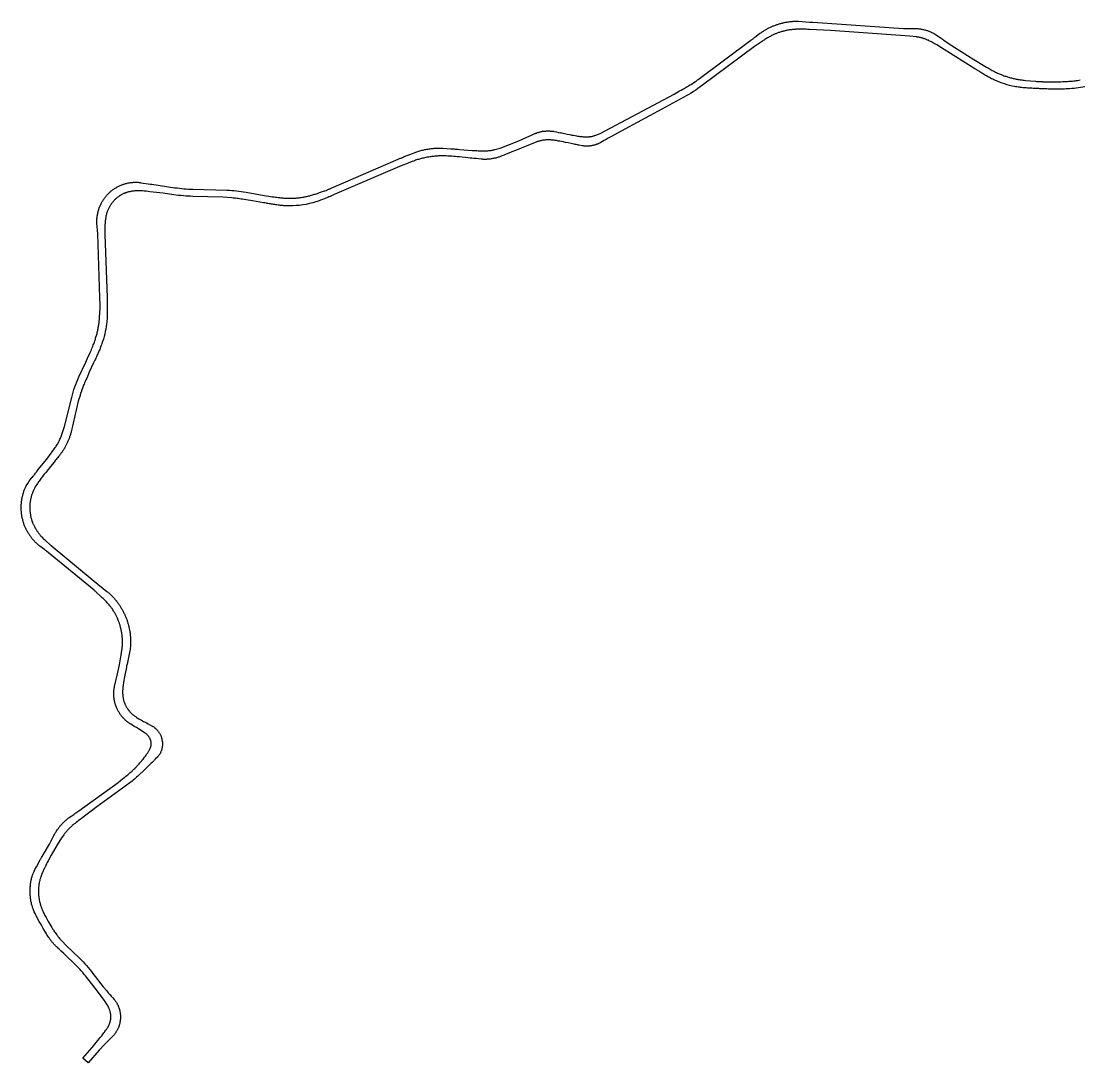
# Model space of a CAD drawing. Header units: metres. Extents: x 4690832 to 4692903, y 2173906 to 2175590.
# Drawn here: x 4690832 to 4691867, y 2173906 to 2174924 of the extents above; entities that cross this region are included whole.
import ezdxf

# ---------------------------------------------------------------- set-up
doc = ezdxf.new("R2010")
doc.units = ezdxf.units.M

msp = doc.modelspace()

# ---------------------------------------------------------------- linework, layer by layer
at = {"flags": 128}
msp.add_lwpolyline([(4691872.2, 2174859.8, -0.030858), (4691855.1, 2174857.8, -0.004907), (4691852.3, 2174857.6, -0.004556), (4691849.2, 2174857.5, -0.003855), (4691846.5, 2174857.5, -0.003505), (4691843.4, 2174857.5, -0.002804), (4691840.7, 2174857.5, -0.002453), (4691837.6, 2174857.6, -0.001752), (4691835, 2174857.7, -0.001402), (4691831.9, 2174857.8, -0.000701), (4691829.9, 2174857.9, -0.00035), (4691826.1, 2174858.1), (4691825.9, 2174858.1, -0.000458), (4691823, 2174858.2, -0.000917), (4691821.5, 2174858.3, -0.001833), (4691819, 2174858.4, -0.002292), (4691817, 2174858.5, -0.003208), (4691814.7, 2174858.7, -0.003667), (4691812.6, 2174858.9, -0.004583), (4691810.2, 2174859.1, -0.005042), (4691808.1, 2174859.4, -0.005958), (4691805.7, 2174859.8, -0.006417), (4691803.5, 2174860.1, -0.061531), (4691784, 2174866.3, -0.006417), (4691782, 2174867.2, -0.005958), (4691779.9, 2174868.3, -0.005042), (4691778, 2174869.3, -0.004583), (4691775.9, 2174870.5, -0.003667), (4691774.1, 2174871.5, -0.003208), (4691772.1, 2174872.8, -0.002292), (4691770.4, 2174873.8, -0.001833), (4691768.3, 2174875.1, -0.000917), (4691767, 2174875.9, -0.000458), (4691764.5, 2174877.5), (4691745.9, 2174889.3), (4691729.4, 2174899.5), (4691727.9, 2174900.4), (4691726.6, 2174901.1), (4691725.5, 2174901.7), (4691724.2, 2174902.5), (4691723.2, 2174903.1), (4691722.1, 2174903.7), (4691721.2, 2174904.2), (4691720.3, 2174904.6), (4691719.6, 2174904.9), (4691719, 2174905.3), (4691718.3, 2174905.6), (4691717.6, 2174905.9), (4691717.2, 2174906.1), (4691716.3, 2174906.4), (4691715.8, 2174906.6), (4691715.4, 2174906.8), (4691714.9, 2174906.9), (4691714.4, 2174907.1), (4691713.7, 2174907.3), (4691713, 2174907.5), (4691712.3, 2174907.7), (4691711.9, 2174907.8), (4691710.9, 2174908), (4691710.2, 2174908.2), (4691709.7, 2174908.3), (4691709, 2174908.4), (4691708.2, 2174908.5), (4691707.8, 2174908.6), (4691707, 2174908.7), (4691700.9, 2174909.4), (4691623.3, 2174914.8), (4691602.9, 2174915.9), (4691601, 2174916), (4691599.5, 2174916.1), (4691598, 2174916.1), (4691596.8, 2174916.2), (4691595.5, 2174916.2), (4691594.3, 2174916.2), (4691593.3, 2174916.2), (4691592.4, 2174916.2), (4691591.4, 2174916.2), (4691590.4, 2174916.1), (4691589.4, 2174916.1), (4691588.7, 2174916), (4691587.7, 2174916), (4691586.7, 2174915.9), (4691586, 2174915.8), (4691585.2, 2174915.7), (4691584.2, 2174915.6), (4691583.5, 2174915.5), (4691582.8, 2174915.4), (4691581.8, 2174915.2), (4691581.1, 2174915.1), (4691580.4, 2174915), (4691579.6, 2174914.8), (4691578.9, 2174914.7), (4691578, 2174914.4), (4691577.2, 2174914.2), (4691576.5, 2174914), (4691575.8, 2174913.8), (4691574.9, 2174913.6), (4691574.2, 2174913.3), (4691573.5, 2174913.1), (4691572.5, 2174912.8), (4691571.8, 2174912.5), (4691571.2, 2174912.3), (4691570.5, 2174912), (4691569.8, 2174911.7), (4691569.1, 2174911.5), (4691568.4, 2174911.2), (4691567.8, 2174910.9), (4691567.1, 2174910.6), (4691566.4, 2174910.2), (4691565.7, 2174909.9), (4691564.9, 2174909.5), (4691564.2, 2174909.1), (4691563.3, 2174908.6), (4691562.5, 2174908.2), (4691561.6, 2174907.7), (4691560.8, 2174907.2), (4691560, 2174906.7), (4691559.1, 2174906.1), (4691558.3, 2174905.6), (4691557.5, 2174905.1), (4691556.6, 2174904.5), (4691549, 2174899.3), (4691498, 2174861.3, -0.035107), (4691479.9, 2174849.7), (4691458.3, 2174838), (4691422.2, 2174818.4), (4691415.6, 2174814.8), (4691411.4, 2174812.6), (4691408.3, 2174810.9), (4691405.9, 2174809.5), (4691403.9, 2174808.4), (4691401.9, 2174807.3), (4691400.1, 2174806.2), (4691398.7, 2174805.4), (4691398.3, 2174805.2), (4691397.8, 2174804.9), (4691397.3, 2174804.7), (4691396.8, 2174804.5), (4691396.3, 2174804.2), (4691395.8, 2174804), (4691395.3, 2174803.8), (4691394.8, 2174803.6), (4691394.3, 2174803.4), (4691393.8, 2174803.3), (4691393.3, 2174803.1), (4691392.8, 2174802.9), (4691392.3, 2174802.8), (4691391.7, 2174802.7), (4691391.2, 2174802.5), (4691390.7, 2174802.4), (4691390.2, 2174802.3), (4691389.6, 2174802.2), (4691389.1, 2174802.1), (4691388.6, 2174802.1), (4691388, 2174802), (4691387.5, 2174801.9), (4691387, 2174801.9), (4691386.5, 2174801.8), (4691385.9, 2174801.8), (4691385.4, 2174801.8), (4691384.9, 2174801.8), (4691384.3, 2174801.8), (4691383.8, 2174801.8), (4691383.3, 2174801.8), (4691382.8, 2174801.9), (4691382.2, 2174801.9), (4691381.7, 2174802), (4691381.2, 2174802), (4691380.7, 2174802.1), (4691380.2, 2174802.2), (4691377.3, 2174802.8), (4691376.9, 2174802.9), (4691376.1, 2174803), (4691375.3, 2174803.2), (4691374.6, 2174803.3), (4691373.6, 2174803.5), (4691372.6, 2174803.7), (4691370.8, 2174804.1), (4691369.5, 2174804.4), (4691366.6, 2174805.1), (4691364.2, 2174805.5), (4691362.2, 2174805.9), (4691360.2, 2174806.3), (4691358.5, 2174806.6), (4691357.3, 2174806.8), (4691356.1, 2174807), (4691355.1, 2174807.2), (4691353.9, 2174807.4), (4691352.9, 2174807.5), (4691351.9, 2174807.6), (4691351.2, 2174807.7), (4691350.5, 2174807.8), (4691349.8, 2174807.9), (4691348.8, 2174807.9), (4691348, 2174808), (4691347.3, 2174808), (4691346.6, 2174808), (4691346.1, 2174808), (4691345.6, 2174808), (4691345.1, 2174807.9), (4691344.7, 2174807.9), (4691343.9, 2174807.8), (4691343.2, 2174807.7), (4691342.5, 2174807.6), (4691341.8, 2174807.5), (4691341, 2174807.4), (4691340.6, 2174807.3), (4691339.9, 2174807.1), (4691339.1, 2174806.9), (4691338.7, 2174806.8), (4691338, 2174806.6), (4691337.3, 2174806.4), (4691336.6, 2174806.2), (4691336, 2174806), (4691325.5, 2174801.8), (4691320.8, 2174800), (4691315.2, 2174797.7), (4691311.5, 2174796.2), (4691308.5, 2174794.9), (4691306.1, 2174794), (4691304, 2174793.1), (4691301.9, 2174792.2), (4691301.2, 2174791.9), (4691300.4, 2174791.6), (4691299.7, 2174791.3), (4691298.9, 2174791.1), (4691298.2, 2174790.9), (4691297.4, 2174790.6), (4691296.7, 2174790.4), (4691295.9, 2174790.2), (4691295.1, 2174790.1), (4691294.4, 2174789.9), (4691293.6, 2174789.7), (4691292.8, 2174789.6), (4691292.1, 2174789.5), (4691291.3, 2174789.3), (4691290.5, 2174789.2), (4691289.7, 2174789.1), (4691289, 2174789.1), (4691288.2, 2174789), (4691287.4, 2174789), (4691286.6, 2174788.9), (4691285.8, 2174788.9), (4691285.1, 2174788.9), (4691284.3, 2174788.9), (4691283.5, 2174788.9), (4691282.8, 2174789), (4691282, 2174789), (4691281.5, 2174789.1), (4691278.8, 2174789.4), (4691276.6, 2174789.6), (4691275.5, 2174789.7), (4691274.3, 2174789.8), (4691272.3, 2174790), (4691270.8, 2174790.2), (4691266.3, 2174790.7), (4691262.9, 2174791), (4691260.4, 2174791.3), (4691258.2, 2174791.5), (4691256.4, 2174791.6), (4691254.7, 2174791.8), (4691253, 2174791.9), (4691251.5, 2174792), (4691250, 2174792), (4691248.8, 2174792.1), (4691247.3, 2174792.2), (4691246.1, 2174792.2), (4691245.1, 2174792.2), (4691244.1, 2174792.2), (4691243.1, 2174792.2), (4691241.8, 2174792.2), (4691240.8, 2174792.2), (4691239.8, 2174792.2), (4691238.8, 2174792.1), (4691237.9, 2174792.1), (4691236.9, 2174792), (4691236.1, 2174791.9), (4691235.2, 2174791.8), (4691234.2, 2174791.7), (4691233.2, 2174791.6), (4691232.2, 2174791.5), (4691231.5, 2174791.4), (4691230.5, 2174791.2), (4691229.8, 2174791.1), (4691229.1, 2174791), (4691228.3, 2174790.9), (4691227.4, 2174790.7), (4691226.4, 2174790.5), (4691225.4, 2174790.2), (4691224.7, 2174790.1), (4691224, 2174789.9), (4691223, 2174789.6), (4691222.1, 2174789.4), (4691221.1, 2174789.1), (4691220.2, 2174788.8), (4691219.2, 2174788.6), (4691218.3, 2174788.3), (4691217.4, 2174788), (4691216.4, 2174787.6), (4691215.3, 2174787.2), (4691214.1, 2174786.8), (4691213, 2174786.4), (4691211.8, 2174785.9), (4691201.7, 2174782), (4691137.7, 2174754.4, -0.000458), (4691135, 2174753.2, -0.000917), (4691133.7, 2174752.6, -0.001833), (4691131.4, 2174751.7, -0.002292), (4691129.5, 2174750.9, -0.003208), (4691127.3, 2174750, -0.003667), (4691125.3, 2174749.3, -0.004583), (4691123.1, 2174748.5, -0.005042), (4691121.1, 2174747.8, -0.005958), (4691118.8, 2174747, -0.006417), (4691116.7, 2174746.4, -0.078439), (4691090.8, 2174743.5, -0.006417), (4691088.6, 2174743.6, -0.005958), (4691086.3, 2174743.8, -0.005042), (4691084.1, 2174744, -0.004583), (4691081.8, 2174744.3, -0.003667), (4691079.7, 2174744.6, -0.003208), (4691077.3, 2174745, -0.002292), (4691075.4, 2174745.3, -0.001833), (4691072.9, 2174745.7, -0.000917), (4691071.5, 2174746, -0.000458), (4691068.6, 2174746.5), (4691058, 2174748.4), (4691051.7, 2174749.3), (4691049.8, 2174749.6), (4691048.1, 2174749.9), (4691046.6, 2174750.1), (4691045.1, 2174750.3), (4691043.9, 2174750.5), (4691042.7, 2174750.6), (4691041.2, 2174750.8), (4691040, 2174750.9), (4691038.8, 2174751.1), (4691037.5, 2174751.2), (4691028.8, 2174751.8), (4690999.4, 2174752.7, -0.028181), (4690981, 2174754.3), (4690970.5, 2174755.8), (4690957.4, 2174757.3), (4690955.7, 2174757.5), (4690954.2, 2174757.7), (4690952.9, 2174757.8), (4690951.7, 2174757.9), (4690950.7, 2174758), (4690950, 2174758), (4690949, 2174758.1), (4690948, 2174758.1), (4690947.3, 2174758.1), (4690946.6, 2174758.1), (4690945.8, 2174758.1), (4690945.1, 2174758.1), (4690944.1, 2174758.1), (4690943.4, 2174758.1), (4690942.6, 2174758), (4690941.9, 2174757.9), (4690941.2, 2174757.9), (4690940.5, 2174757.8), (4690939.7, 2174757.7), (4690939.3, 2174757.6), (4690938.5, 2174757.5), (4690937.8, 2174757.3), (4690937.3, 2174757.2), (4690936.6, 2174757), (4690935.9, 2174756.8), (4690935.5, 2174756.7), (4690935, 2174756.6), (4690934.5, 2174756.4), (4690934.1, 2174756.3), (4690933.6, 2174756.1), (4690933.2, 2174755.9), (4690932.7, 2174755.7), (4690932.3, 2174755.5), (4690931.8, 2174755.4), (4690931.4, 2174755.2), (4690930.7, 2174754.8), (4690930.1, 2174754.5), (4690929.4, 2174754.1), (4690929, 2174753.9), (4690928.6, 2174753.7), (4690928.2, 2174753.4), (4690927.8, 2174753.1), (4690927.2, 2174752.7), (4690926.6, 2174752.3), (4690926, 2174751.9), (4690925.6, 2174751.6), (4690925.2, 2174751.3), (4690924.9, 2174751), (4690924.5, 2174750.7), (4690923.9, 2174750.2), (4690923.4, 2174749.7), (4690922.9, 2174749.2), (4690922.5, 2174748.8), (4690922.2, 2174748.5), (4690921.9, 2174748.1), (4690921.6, 2174747.8), (4690921.2, 2174747.4), (4690920.8, 2174746.8), (4690920.5, 2174746.4), (4690920, 2174745.8), (4690919.7, 2174745.5), (4690919.5, 2174745.1), (4690919.1, 2174744.5), (4690918.8, 2174744), (4690918.5, 2174743.6), (4690918.3, 2174743.2), (4690917.9, 2174742.6), (4690917.6, 2174741.9), (4690917.2, 2174741.3), (4690916.9, 2174740.6), (4690916.6, 2174740), (4690916.3, 2174739.3), (4690916.1, 2174738.6), (4690915.8, 2174737.9), (4690915.6, 2174737.5), (4690915.3, 2174736.6), (4690915.1, 2174735.9), (4690915, 2174735.4), (4690914.9, 2174734.9), (4690914.7, 2174734.2), (4690914.5, 2174733.5), (4690914.4, 2174732.8), (4690914.3, 2174732.3), (4690914.2, 2174731.6), (4690914, 2174730.8), (4690913.9, 2174729.9), (4690913.8, 2174729.1), (4690913.8, 2174728.4), (4690913.7, 2174727.7), (4690913.6, 2174726.9), (4690913.6, 2174726.2), (4690913.5, 2174725.2), (4690913.5, 2174724.2), (4690913.5, 2174723.3), (4690913.4, 2174715.3), (4690915.5, 2174653.7, -0.000436), (4690915.6, 2174650.7, -0.000871), (4690915.7, 2174649.1, -0.001742), (4690915.7, 2174646.6, -0.002178), (4690915.8, 2174644.5, -0.003049), (4690915.8, 2174642, -0.003485), (4690915.8, 2174639.8, -0.004356), (4690915.7, 2174637.3, -0.004792), (4690915.6, 2174635.1, -0.005663), (4690915.5, 2174632.6, -0.006099), (4690915.3, 2174630.3, -0.05451), (4690911.2, 2174610.8, -0.006099), (4690910.5, 2174608.7, -0.005663), (4690909.6, 2174606.3, -0.004792), (4690908.8, 2174604.2, -0.004356), (4690907.9, 2174602, -0.003485), (4690907, 2174599.9, -0.003049), (4690906, 2174597.7, -0.002178), (4690905.1, 2174595.8, -0.001742), (4690904.1, 2174593.4, -0.000871), (4690903.4, 2174592, -0.000436), (4690902.1, 2174589.3), (4690898.1, 2174580.9), (4690895.7, 2174575.1), (4690894.9, 2174573.3), (4690894.1, 2174571.7), (4690893.6, 2174570.3), (4690893.1, 2174569.2), (4690892.6, 2174568.1), (4690892.2, 2174567.2), (4690891.8, 2174566), (4690891.4, 2174565.1), (4690891.1, 2174564.2), (4690890.7, 2174563.2), (4690890.4, 2174562.3), (4690890.1, 2174561.4), (4690889.7, 2174560.2), (4690889.4, 2174559), (4690889.1, 2174558.1), (4690887.4, 2174552.5), (4690882.4, 2174530.9), (4690881.7, 2174528), (4690881.1, 2174525.5), (4690880.7, 2174523.5), (4690880.5, 2174522.8), (4690880.3, 2174522), (4690880.1, 2174521.3), (4690879.9, 2174520.5), (4690879.7, 2174519.8), (4690879.4, 2174519), (4690879.2, 2174518.3), (4690878.9, 2174517.6), (4690878.7, 2174516.8), (4690878.4, 2174516.1), (4690878.1, 2174515.4), (4690877.8, 2174514.6), (4690877.6, 2174513.9), (4690877.3, 2174513.2), (4690876.9, 2174512.5), (4690876.6, 2174511.8), (4690876.3, 2174511.1), (4690876, 2174510.4), (4690875.6, 2174509.7), (4690875.3, 2174509), (4690874.9, 2174508.3), (4690874.5, 2174507.7), (4690874.2, 2174507), (4690873.8, 2174506.3), (4690873.4, 2174505.6), (4690873, 2174505), (4690872.6, 2174504.3), (4690872.1, 2174503.7), (4690871.7, 2174503), (4690871.3, 2174502.4), (4690870.8, 2174501.8), (4690870.4, 2174501.2), (4690869.9, 2174500.6), (4690869.5, 2174499.9), (4690869, 2174499.3), (4690868.5, 2174498.8), (4690867.1, 2174497.1), (4690866.5, 2174496.3), (4690865.7, 2174495.3), (4690864.9, 2174494.3), (4690863.8, 2174492.9), (4690860.1, 2174488.6), (4690855.5, 2174482.8), (4690854.1, 2174481.1), (4690853, 2174479.7), (4690852, 2174478.3), (4690851.1, 2174477.1), (4690850.5, 2174476.3), (4690849.8, 2174475.3), (4690849, 2174474.3), (4690848.5, 2174473.5), (4690847.9, 2174472.7), (4690847.4, 2174471.9), (4690846.9, 2174471.1), (4690846.5, 2174470.5), (4690846.1, 2174469.8), (4690845.7, 2174469.2), (4690845.3, 2174468.5), (4690845, 2174467.9), (4690844.5, 2174467), (4690844.2, 2174466.4), (4690843.9, 2174465.7), (4690843.7, 2174465.3), (4690843.4, 2174464.6), (4690843.1, 2174463.9), (4690842.9, 2174463.5), (4690842.5, 2174462.6), (4690842.3, 2174461.9), (4690842, 2174461.2), (4690841.8, 2174460.5), (4690841.6, 2174459.8), (4690841.4, 2174459.1), (4690841.2, 2174458.4), (4690841, 2174457.7), (4690840.9, 2174457.2), (4690840.7, 2174456.5), (4690840.6, 2174455.7), (4690840.5, 2174455.3), (4690840.4, 2174454.8), (4690840.3, 2174454), (4690840.2, 2174453.3), (4690840.1, 2174452.6), (4690840.1, 2174451.9), (4690840, 2174451.1), (4690840, 2174450.4), (4690839.9, 2174449.7), (4690839.9, 2174449.2), (4690839.9, 2174448.7), (4690839.9, 2174448), (4690839.9, 2174447.2), (4690840, 2174446.5), (4690840, 2174445.8), (4690840, 2174445.3), (4690840.1, 2174444.8), (4690840.2, 2174444.1), (4690840.2, 2174443.3), (4690840.3, 2174442.6), (4690840.5, 2174441.9), (4690840.6, 2174441.2), (4690840.7, 2174440.4), (4690840.9, 2174439.7), (4690841.1, 2174438.8), (4690841.3, 2174438.1), (4690841.4, 2174437.6), (4690841.5, 2174437.1), (4690841.8, 2174436.4), (4690842, 2174435.7), (4690842.1, 2174435.2), (4690842.5, 2174434.3), (4690842.7, 2174433.6), (4690843, 2174433), (4690843.3, 2174432.3), (4690843.5, 2174431.8), (4690843.8, 2174431.2), (4690844.1, 2174430.5), (4690844.5, 2174429.8), (4690844.8, 2174429.2), (4690845.3, 2174428.3), (4690845.5, 2174427.9), (4690845.8, 2174427.5), (4690846.2, 2174426.9), (4690846.6, 2174426.2), (4690847, 2174425.6), (4690847.3, 2174425.2), (4690847.7, 2174424.6), (4690848.1, 2174424), (4690848.5, 2174423.5), (4690849, 2174422.9), (4690849.5, 2174422.3), (4690849.9, 2174421.7), (4690850.4, 2174421.2), (4690850.9, 2174420.6), (4690851.6, 2174419.9), (4690852.1, 2174419.4), (4690852.8, 2174418.6), (4690853.5, 2174418), (4690854.2, 2174417.3), (4690854.9, 2174416.6), (4690860.5, 2174411.4, 0.000105), (4690860.8, 2174411.2), (4690903.1, 2174376.4), (4690915.4, 2174366.5), (4690916, 2174366), (4690916.6, 2174365.5), (4690917.2, 2174365), (4690917.8, 2174364.5), (4690918.3, 2174364), (4690918.9, 2174363.4), (4690919.5, 2174362.9), (4690920, 2174362.3), (4690920.6, 2174361.8), (4690921.1, 2174361.2), (4690921.6, 2174360.7), (4690922.2, 2174360.1), (4690922.7, 2174359.5), (4690923.2, 2174358.9), (4690923.7, 2174358.3), (4690924.2, 2174357.7), (4690924.7, 2174357.1), (4690925.1, 2174356.5), (4690925.6, 2174355.9), (4690926.1, 2174355.3), (4690926.5, 2174354.6), (4690927, 2174354), (4690927.4, 2174353.4), (4690927.9, 2174352.7), (4690928.3, 2174352.1), (4690928.7, 2174351.4), (4690929.1, 2174350.8), (4690929.5, 2174350.1), (4690929.9, 2174349.4), (4690930.3, 2174348.8), (4690930.7, 2174348.1), (4690931.1, 2174347.4), (4690931.4, 2174346.7), (4690931.8, 2174346), (4690932.1, 2174345.3), (4690932.5, 2174344.6), (4690932.8, 2174343.9), (4690933.1, 2174343.2), (4690933.4, 2174342.5), (4690933.7, 2174341.8), (4690934, 2174341.1), (4690934.3, 2174340.3), (4690934.6, 2174339.6), (4690934.8, 2174338.9), (4690935.1, 2174338.2), (4690935.3, 2174337.4), (4690935.6, 2174336.7), (4690935.8, 2174335.9), (4690936, 2174335.2), (4690936.2, 2174334.5), (4690936.4, 2174333.7), (4690936.6, 2174333), (4690936.8, 2174332.2), (4690937, 2174331.4), (4690937.2, 2174330.7), (4690937.3, 2174329.9), (4690937.5, 2174329.2), (4690937.6, 2174328.4), (4690937.8, 2174327.6), (4690937.9, 2174326.9), (4690938, 2174326.1), (4690938.1, 2174325.3), (4690938.2, 2174324.6), (4690938.3, 2174323.8), (4690938.3, 2174323), (4690938.4, 2174322.2), (4690938.5, 2174321.5), (4690938.5, 2174320.7), (4690938.5, 2174319.9), (4690938.6, 2174319.1), (4690938.6, 2174318.4), (4690938.6, 2174317.6), (4690938.6, 2174316.8), (4690938.6, 2174316), (4690938.6, 2174315.3), (4690938.4, 2174312.4, -0.035208), (4690937.6, 2174306.8, -0.002787), (4690934.7, 2174293.7), (4690934.5, 2174292.4), (4690932.7, 2174282.9), (4690932.4, 2174281.2), (4690932, 2174279.3), (4690931.8, 2174277.8), (4690931.6, 2174276.6), (4690931.4, 2174275.4), (4690931.2, 2174274.2), (4690931.1, 2174273.2), (4690931, 2174272.4), (4690931, 2174271.7), (4690930.9, 2174271), (4690930.9, 2174270.2), (4690930.8, 2174269.5), (4690930.8, 2174268.8), (4690930.8, 2174268), (4690930.8, 2174267.3), (4690930.8, 2174266.6), (4690930.9, 2174265.8), (4690930.9, 2174265.1), (4690931, 2174264.4), (4690931.1, 2174263.7), (4690931.1, 2174263.2), (4690931.2, 2174262.7), (4690931.3, 2174262.2), (4690931.4, 2174261.5), (4690931.6, 2174260.8), (4690931.7, 2174260.1), (4690931.9, 2174259.6), (4690932, 2174259.1), (4690932.1, 2174258.7), (4690932.3, 2174258.2), (4690932.5, 2174257.8), (4690932.6, 2174257.3), (4690932.8, 2174256.9), (4690933, 2174256.4), (4690933.2, 2174256), (4690933.4, 2174255.5), (4690933.6, 2174255.1), (4690933.8, 2174254.7), (4690934, 2174254.2), (4690934.4, 2174253.6), (4690934.6, 2174253.2), (4690934.9, 2174252.8), (4690935.1, 2174252.3), (4690935.4, 2174251.9), (4690935.7, 2174251.5), (4690936.1, 2174250.9), (4690936.4, 2174250.6), (4690936.7, 2174250.2), (4690937, 2174249.8), (4690937.4, 2174249.2), (4690937.9, 2174248.7), (4690938.4, 2174248.2), (4690938.8, 2174247.8), (4690939.1, 2174247.5), (4690939.6, 2174247), (4690940.2, 2174246.5), (4690940.6, 2174246.2), (4690941.1, 2174245.7), (4690941.5, 2174245.4), (4690942.1, 2174245), (4690942.7, 2174244.6), (4690943.3, 2174244.1), (4690943.9, 2174243.7), (4690944.5, 2174243.3), (4690945.1, 2174242.9), (4690946.5, 2174242), (4690949.2, 2174240.5), (4690951.1, 2174239.4), (4690952.3, 2174238.8), (4690954.1, 2174237.8), (4690955.9, 2174236.9), (4690958.1, 2174235.7), (4690959.3, 2174235.1), (4690959.8, 2174234.8), (4690960.3, 2174234.5), (4690960.7, 2174234.2), (4690961.2, 2174233.9), (4690961.7, 2174233.6), (4690962.1, 2174233.2), (4690962.5, 2174232.9), (4690963, 2174232.5), (4690963.4, 2174232.1), (4690963.8, 2174231.7), (4690964.2, 2174231.3), (4690964.6, 2174230.9), (4690964.9, 2174230.5), (4690965.3, 2174230), (4690965.6, 2174229.6), (4690966, 2174229.1), (4690966.3, 2174228.6), (4690966.6, 2174228.2), (4690966.9, 2174227.7), (4690967.2, 2174227.2), (4690967.5, 2174226.7), (4690967.7, 2174226.2), (4690968, 2174225.7), (4690968.2, 2174225.2), (4690968.4, 2174224.6), (4690968.6, 2174224.1), (4690968.8, 2174223.6), (4690968.9, 2174223), (4690969.1, 2174222.5), (4690969.2, 2174222), (4690969.3, 2174221.4), (4690969.5, 2174220.8), (4690969.5, 2174220.3), (4690969.6, 2174219.7), (4690969.7, 2174219.2), (4690969.7, 2174218.6), (4690969.7, 2174218.1), (4690969.8, 2174217.5), (4690969.8, 2174216.9), (4690969.7, 2174216.4), (4690969.7, 2174215.8), (4690969.7, 2174215.3), (4690969.6, 2174214.7), (4690969.5, 2174214.1), (4690969.4, 2174213.6), (4690969.3, 2174213.1), (4690969.2, 2174212.5), (4690969, 2174212), (4690968.9, 2174211.4), (4690968.7, 2174210.9), (4690968.5, 2174210.4), (4690968.3, 2174209.9), (4690968.1, 2174209.4), (4690967.9, 2174208.9), (4690967.7, 2174208.4), (4690967.4, 2174207.9), (4690967.1, 2174207.4), (4690966.9, 2174207), (4690966.6, 2174206.5), (4690966.3, 2174206.1), (4690965.9, 2174205.6), (4690965.6, 2174205.2), (4690965.3, 2174204.8), (4690965.1, 2174204.6), (4690962.7, 2174202.3), (4690962.2, 2174201.7), (4690961.8, 2174201.3), (4690961.3, 2174200.7), (4690960.7, 2174200.2), (4690960.1, 2174199.6), (4690959.6, 2174199.1), (4690958.8, 2174198.4), (4690957.7, 2174197.4), (4690957.3, 2174197.1), (4690956.8, 2174196.6), (4690951.7, 2174191.7), (4690946.6, 2174186.7, -0.034818), (4690937.7, 2174179.2), (4690905.5, 2174155.8), (4690889.1, 2174143.4), (4690887.7, 2174142.4), (4690886.5, 2174141.5), (4690885.3, 2174140.6), (4690884.2, 2174139.6), (4690883.2, 2174138.9), (4690882.3, 2174138.1), (4690881.5, 2174137.4), (4690881, 2174136.9), (4690880.4, 2174136.4), (4690879.7, 2174135.8), (4690879.1, 2174135.3), (4690878.6, 2174134.7), (4690878.1, 2174134.2), (4690877.6, 2174133.7), (4690877.1, 2174133.2), (4690876.6, 2174132.6), (4690876.1, 2174132.1), (4690875.6, 2174131.5), (4690875.1, 2174130.9), (4690874.7, 2174130.4), (4690874.1, 2174129.6), (4690873.6, 2174129), (4690873.2, 2174128.4), (4690872.6, 2174127.6), (4690872.2, 2174127), (4690871.6, 2174126.2), (4690871.1, 2174125.4), (4690866.9, 2174118.8), (4690861, 2174108.7), (4690858.1, 2174103), (4690857.1, 2174101.3), (4690856.4, 2174100), (4690855.7, 2174098.6), (4690855.2, 2174097.6), (4690854.7, 2174096.7), (4690854.2, 2174095.6), (4690853.7, 2174094.7), (4690853.3, 2174093.8), (4690853, 2174093.1), (4690852.7, 2174092.4), (4690852.3, 2174091.5), (4690851.9, 2174090.6), (4690851.7, 2174089.9), (4690851.4, 2174089.2), (4690851.1, 2174088.5), (4690851, 2174088.1), (4690850.7, 2174087.4), (4690850.5, 2174086.7), (4690850.3, 2174086), (4690850.1, 2174085.3), (4690849.9, 2174084.6), (4690849.7, 2174083.6), (4690849.5, 2174082.9), (4690849.3, 2174082.2), (4690849.2, 2174081.4), (4690849.1, 2174080.7), (4690848.9, 2174080), (4690848.8, 2174079.3), (4690848.7, 2174078.5), (4690848.7, 2174077.8), (4690848.6, 2174077.1), (4690848.5, 2174076.3), (4690848.5, 2174075.6), (4690848.5, 2174074.9), (4690848.4, 2174074.1), (4690848.4, 2174073.4), (4690848.4, 2174072.7), (4690848.5, 2174071.7), (4690848.5, 2174070.7), (4690848.6, 2174069.7), (4690848.6, 2174069), (4690848.7, 2174068.3), (4690848.8, 2174067.5), (4690848.9, 2174066.8), (4690849, 2174066.1), (4690849.1, 2174065.4), (4690849.3, 2174064.6), (4690849.4, 2174063.9), (4690849.6, 2174063), (4690849.8, 2174062.2), (4690850, 2174061.5), (4690850.2, 2174060.8), (4690850.4, 2174060.1), (4690850.6, 2174059.4), (4690850.8, 2174058.7), (4690851.1, 2174058), (4690851.4, 2174057.1), (4690851.8, 2174056.2), (4690852, 2174055.5), (4690852.4, 2174054.6), (4690852.7, 2174053.9), (4690853.1, 2174053), (4690853.5, 2174052.1), (4690853.9, 2174051.2), (4690854.4, 2174050.3), (4690854.8, 2174049.5), (4690855.3, 2174048.6), (4690855.9, 2174047.5), (4690856.5, 2174046.4), (4690857.2, 2174045.1), (4690857.9, 2174043.8), (4690858.7, 2174042.6), (4690859.6, 2174041.1), (4690860.5, 2174039.6), (4690861.5, 2174037.9), (4690862.3, 2174036.6), (4690863, 2174035.6), (4690863.6, 2174034.6), (4690864.2, 2174033.7), (4690864.7, 2174032.9), (4690865.3, 2174032.1), (4690865.7, 2174031.5), (4690866.3, 2174030.7), (4690866.9, 2174029.9), (4690867.4, 2174029.3), (4690867.8, 2174028.7), (4690868.5, 2174028), (4690869.1, 2174027.2), (4690869.7, 2174026.5), (4690870.4, 2174025.8), (4690871.2, 2174024.8), (4690875.8, 2174020), (4690888.7, 2174007.7, -0.040007), (4690901.8, 2173992.9), (4690911.8, 2173979.7), (4690915.2, 2173975.9), (4690916.8, 2173973.9), (4690918.4, 2173972.2), (4690919.7, 2173970.7), (4690921.1, 2173969.1), (4690922.6, 2173967.5), (4690922.9, 2173967.1), (4690923.3, 2173966.7), (4690923.6, 2173966.2), (4690923.9, 2173965.8), (4690924.2, 2173965.3), (4690924.5, 2173964.9), (4690924.8, 2173964.4), (4690925.1, 2173963.9), (4690925.3, 2173963.4), (4690925.6, 2173963), (4690925.8, 2173962.5), (4690926.1, 2173962), (4690926.3, 2173961.5), (4690926.5, 2173961), (4690926.7, 2173960.5), (4690926.9, 2173960), (4690927.1, 2173959.4), (4690927.3, 2173958.9), (4690927.4, 2173958.4), (4690927.6, 2173957.9), (4690927.7, 2173957.4), (4690927.9, 2173956.8), (4690928, 2173956.3), (4690928.1, 2173955.8), (4690928.2, 2173955.2), (4690928.3, 2173954.7), (4690928.4, 2173954.2), (4690928.4, 2173953.6), (4690928.5, 2173953.1), (4690928.6, 2173952.5), (4690928.6, 2173952), (4690928.6, 2173951.5), (4690928.6, 2173950.9), (4690928.7, 2173950.4), (4690928.7, 2173949.8), (4690928.6, 2173949.3), (4690928.6, 2173948.7), (4690928.6, 2173948.2), (4690928.5, 2173947.6), (4690928.5, 2173947.1), (4690928.4, 2173946.6), (4690928.3, 2173946), (4690928.2, 2173945.5), (4690928.1, 2173945), (4690928, 2173944.4), (4690927.9, 2173943.9), (4690927.8, 2173943.4), (4690927.6, 2173942.9), (4690927.5, 2173942.3), (4690927.3, 2173941.8), (4690927.2, 2173941.3), (4690927, 2173940.8), (4690926.8, 2173940.3), (4690926.6, 2173939.8), (4690926.4, 2173939.3), (4690926.2, 2173938.8), (4690925.9, 2173938.3), (4690925.7, 2173937.9), (4690925.4, 2173937.4), (4690925.2, 2173936.9), (4690924.9, 2173936.5), (4690924.6, 2173936), (4690924.3, 2173935.5), (4690924.1, 2173935.1), (4690923.8, 2173934.7), (4690923.4, 2173934.2), (4690923.1, 2173933.8), (4690922.8, 2173933.4), (4690922.4, 2173933), (4690920.2, 2173930.7), (4690919.8, 2173930.2), (4690919.3, 2173929.6), (4690918.7, 2173929.1), (4690918.2, 2173928.5), (4690917.6, 2173927.9), (4690916.9, 2173927.2), (4690916, 2173926.3), (4690914.8, 2173925.1), (4690913.1, 2173923.3), (4690907.9, 2173917.9), (4690897.1, 2173905.5), (4690891.8, 2173910.1), (4690900.9, 2173920.6), (4690907.8, 2173929), (4690908.9, 2173930.3), (4690910, 2173931.7), (4690911, 2173932.8), (4690911.7, 2173933.8), (4690912.5, 2173934.8), (4690913.1, 2173935.6), (4690913.5, 2173936.2), (4690914.1, 2173937), (4690914.5, 2173937.6), (4690914.9, 2173938.2), (4690915.3, 2173938.8), (4690915.7, 2173939.4), (4690916, 2173939.8), (4690916.3, 2173940.2), (4690916.5, 2173940.7), (4690916.7, 2173941.1), (4690917, 2173941.5), (4690917.2, 2173941.9), (4690917.4, 2173942.4), (4690917.6, 2173942.8), (4690917.7, 2173943), (4690917.9, 2173943.5), (4690918.1, 2173943.9), (4690918.2, 2173944.4), (4690918.4, 2173944.8), (4690918.5, 2173945.3), (4690918.6, 2173945.7), (4690918.7, 2173946.2), (4690918.9, 2173946.7), (4690918.9, 2173946.9), (4690919, 2173947.4), (4690919.1, 2173947.8), (4690919.1, 2173948.3), (4690919.2, 2173948.8), (4690919.2, 2173949.3), (4690919.2, 2173950), (4690919.2, 2173950.5), (4690919.2, 2173950.9), (4690919.2, 2173951.4), (4690919.2, 2173952.1), (4690919.1, 2173952.6), (4690919.1, 2173953.1), (4690919, 2173953.8), (4690918.8, 2173954.5), (4690918.7, 2173955), (4690918.6, 2173955.4), (4690918.5, 2173955.9), (4690918.3, 2173956.6), (4690918.1, 2173957.3), (4690917.9, 2173957.7), (4690917.7, 2173958.2), (4690917.6, 2173958.6), (4690917.4, 2173959.1), (4690917.1, 2173959.8), (4690916.9, 2173960.2), (4690916.6, 2173960.6), (4690916.4, 2173961), (4690916.2, 2173961.5), (4690915.9, 2173961.9), (4690915.7, 2173962.3), (4690912.9, 2173966.6), (4690904, 2173978.4), (4690894.4, 2173990.5), (4690893.5, 2173991.6), (4690892.5, 2173992.8), (4690891.8, 2173993.7), (4690890.8, 2173994.8), (4690890, 2173995.8), (4690889.2, 2173996.7), (4690888.3, 2173997.6), (4690887.5, 2173998.5), (4690886.6, 2173999.4), (4690885.8, 2174000.3), (4690873.3, 2174012.3), (4690873.2, 2174012.4), (4690870.8, 2174014.6), (4690868.8, 2174016.5), (4690866.9, 2174018.3), (4690866.3, 2174018.8), (4690865.8, 2174019.3), (4690865.2, 2174019.9), (4690864.7, 2174020.5), (4690864.2, 2174021), (4690863.6, 2174021.6), (4690863.1, 2174022.2), (4690862.6, 2174022.7), (4690862.1, 2174023.3), (4690861.6, 2174023.9), (4690861.1, 2174024.5), (4690860.6, 2174025.1), (4690860.2, 2174025.7), (4690859.7, 2174026.4), (4690859.3, 2174027), (4690858.8, 2174027.6), (4690858.4, 2174028.2), (4690857.9, 2174028.9), (4690857.5, 2174029.5), (4690857.1, 2174030.2), (4690856.7, 2174030.8), (4690856.3, 2174031.5), (4690855.2, 2174033.4), (4690853.1, 2174036.9), (4690851.7, 2174039.3), (4690850.3, 2174041.7), (4690849.1, 2174043.7), (4690846.5, 2174048.6), (4690846.2, 2174049.1), (4690846.1, 2174049.3), (4690845.1, 2174051.4), (4690844.3, 2174053.3), (4690843.5, 2174055.2), (4690843.2, 2174056), (4690842.9, 2174056.7), (4690842.7, 2174057.5), (4690842.5, 2174058.2), (4690842.2, 2174059), (4690842, 2174059.7), (4690841.8, 2174060.5), (4690841.6, 2174061.3), (4690841.5, 2174062), (4690841.3, 2174062.8), (4690841.1, 2174063.5), (4690841, 2174064.3), (4690840.9, 2174065.1), (4690840.8, 2174065.9), (4690840.6, 2174066.6), (4690840.6, 2174067.4), (4690840.5, 2174068.2), (4690840.4, 2174069), (4690840.3, 2174069.8), (4690840.3, 2174070.5), (4690840.3, 2174071.3), (4690840.2, 2174072.1), (4690840.2, 2174072.9), (4690840.2, 2174073.7), (4690840.2, 2174074.5), (4690840.2, 2174075.2), (4690840.3, 2174076), (4690840.3, 2174076.8), (4690840.4, 2174077.6), (4690840.5, 2174078.4), (4690840.5, 2174079.1), (4690840.6, 2174079.9), (4690840.7, 2174080.7), (4690840.9, 2174081.5), (4690841, 2174082.2), (4690841.1, 2174083), (4690841.3, 2174083.8), (4690841.4, 2174084.5), (4690841.6, 2174085.3), (4690841.8, 2174086.1), (4690842, 2174086.8), (4690842.2, 2174087.6), (4690842.4, 2174088.3), (4690842.7, 2174089.1), (4690842.8, 2174089.6), (4690843, 2174090.1), (4690844.1, 2174092.7), (4690845, 2174094.6), (4690846.4, 2174097.3), (4690850.2, 2174104, -0.001251), (4690850.9, 2174105.1, -0.000625), (4690852.1, 2174107.2), (4690859.2, 2174119.3), (4690862.5, 2174125.8), (4690863.6, 2174127.9), (4690864, 2174128.8), (4690864.4, 2174129.5), (4690864.8, 2174130.2), (4690865.2, 2174130.8), (4690865.7, 2174131.5), (4690866.1, 2174132.2), (4690866.5, 2174132.8), (4690867, 2174133.5), (4690867.4, 2174134.1), (4690867.9, 2174134.7), (4690868.3, 2174135.3), (4690868.8, 2174136), (4690869.3, 2174136.6), (4690869.8, 2174137.2), (4690870.3, 2174137.7), (4690870.8, 2174138.3), (4690871.4, 2174138.9), (4690871.9, 2174139.5), (4690872.4, 2174140), (4690873, 2174140.6), (4690873.5, 2174141.1), (4690874.1, 2174141.7), (4690874.7, 2174142.2), (4690875.2, 2174142.7), (4690875.8, 2174143.2), (4690876.4, 2174143.7), (4690877, 2174144.2), (4690877.6, 2174144.7), (4690878.2, 2174145.1), (4690878.5, 2174145.3), (4690881.1, 2174147.1), (4690882.1, 2174147.8), (4690882.9, 2174148.4), (4690884, 2174149.2), (4690888.1, 2174151.8), (4690926.3, 2174179.6), (4690931.1, 2174183.5), (4690932.5, 2174184.6), (4690933.7, 2174185.5), (4690934.9, 2174186.4), (4690935.8, 2174187.2), (4690936.8, 2174188), (4690937.5, 2174188.6), (4690938.3, 2174189.3), (4690939, 2174189.9), (4690940, 2174190.7), (4690940.5, 2174191.2), (4690941.2, 2174191.9), (4690941.9, 2174192.6), (4690942.7, 2174193.3), (4690943.2, 2174193.8), (4690943.9, 2174194.5), (4690944.5, 2174195.3), (4690945.1, 2174195.8), (4690945.7, 2174196.5), (4690946.4, 2174197.3), (4690947, 2174198), (4690947.7, 2174198.7), (4690948.5, 2174199.7), (4690949.3, 2174200.6), (4690950, 2174201.6), (4690950.8, 2174202.5), (4690951.6, 2174203.5), (4690952.3, 2174204.5), (4690953.1, 2174205.5), (4690953.7, 2174206.3), (4690954.1, 2174206.9), (4690954.5, 2174207.5), (4690954.9, 2174208.1), (4690955.3, 2174208.7), (4690955.7, 2174209.3), (4690956.1, 2174209.9), (4690956.5, 2174210.6), (4690956.7, 2174211), (4690957, 2174211.4), (4690957.2, 2174211.8), (4690957.4, 2174212.3), (4690957.6, 2174212.7), (4690957.8, 2174213.2), (4690957.9, 2174213.4), (4690958.1, 2174214), (4690958.3, 2174214.5), (4690958.4, 2174214.9), (4690958.5, 2174215.2), (4690958.6, 2174215.6), (4690958.7, 2174216.1), (4690958.7, 2174216.5), (4690958.8, 2174217), (4690958.8, 2174217.4), (4690958.8, 2174217.9), (4690958.8, 2174218.4), (4690958.7, 2174218.6), (4690958.7, 2174219.1), (4690958.6, 2174219.5), (4690958.5, 2174220), (4690958.5, 2174220.2), (4690958.3, 2174220.6), (4690958.2, 2174221.1), (4690958, 2174221.5), (4690957.8, 2174222), (4690957.8, 2174222.2), (4690957.5, 2174222.6), (4690957.3, 2174223), (4690957.1, 2174223.4), (4690956.8, 2174223.8), (4690956.6, 2174224.2), (4690956.4, 2174224.4), (4690956.1, 2174224.8), (4690955.9, 2174225.1), (4690955.5, 2174225.5), (4690955.4, 2174225.7), (4690955, 2174226), (4690954.7, 2174226.3), (4690954.4, 2174226.7), (4690954, 2174227), (4690953.5, 2174227.4), (4690952.9, 2174227.9), (4690952.5, 2174228.2), (4690952.3, 2174228.3), (4690948.9, 2174230.4), (4690946.4, 2174232), (4690944.2, 2174233.3), (4690942.2, 2174234.5), (4690940.5, 2174235.6), (4690938.9, 2174236.5), (4690938.5, 2174236.8), (4690938, 2174237.1), (4690937.6, 2174237.4), (4690937.1, 2174237.7), (4690936.7, 2174238), (4690936.3, 2174238.3), (4690935.8, 2174238.6), (4690935.4, 2174239), (4690935, 2174239.3), (4690934.6, 2174239.6), (4690934.2, 2174240), (4690933.8, 2174240.3), (4690933.4, 2174240.7), (4690933, 2174241.1), (4690932.6, 2174241.4), (4690932.2, 2174241.8), (4690931.9, 2174242.2), (4690931.5, 2174242.6), (4690931.1, 2174243), (4690930.8, 2174243.4), (4690930.4, 2174243.8), (4690930.1, 2174244.2), (4690929.8, 2174244.6), (4690929.4, 2174245), (4690929.1, 2174245.5), (4690928.8, 2174245.9), (4690928.5, 2174246.3), (4690928.2, 2174246.8), (4690927.9, 2174247.2), (4690927.6, 2174247.7), (4690927.3, 2174248.1), (4690927, 2174248.6), (4690926.8, 2174249), (4690926.5, 2174249.5), (4690926.2, 2174250), (4690926, 2174250.4), (4690925.7, 2174250.9), (4690925.5, 2174251.4), (4690925.3, 2174251.9), (4690925.1, 2174252.4), (4690924.9, 2174252.9), (4690924.7, 2174253.3), (4690924.5, 2174253.8), (4690924.3, 2174254.3), (4690924.1, 2174254.8), (4690923.9, 2174255.3), (4690923.7, 2174255.9), (4690923.6, 2174256.4), (4690923.4, 2174256.9), (4690923.3, 2174257.4), (4690923.2, 2174257.9), (4690923, 2174258.4), (4690922.9, 2174258.9), (4690922.8, 2174259.5), (4690922.7, 2174260), (4690922.6, 2174260.5), (4690922.5, 2174261), (4690922.4, 2174261.5), (4690922.4, 2174262.1), (4690922.3, 2174262.6), (4690922.3, 2174263.1), (4690922.2, 2174263.7), (4690922.2, 2174264.2), (4690922.1, 2174264.7), (4690922.1, 2174265.2), (4690922.1, 2174265.8), (4690922.1, 2174266.3), (4690922.1, 2174266.8), (4690922.1, 2174267.3), (4690922.1, 2174267.9), (4690922.2, 2174268.4), (4690922.2, 2174268.9), (4690922.2, 2174269.4), (4690922.3, 2174270), (4690922.4, 2174270.5), (4690922.4, 2174271), (4690922.5, 2174271.5), (4690922.6, 2174272), (4690922.7, 2174272.5), (4690922.8, 2174273), (4690922.9, 2174273.5), (4690925.8, 2174285.8), (4690927.8, 2174294.8), (4690928.7, 2174300.5), (4690929.1, 2174302.5), (4690929.3, 2174303.7), (4690929.5, 2174305), (4690929.7, 2174306.2), (4690929.8, 2174307.2), (4690930, 2174308.4), (4690930.1, 2174309.4), (4690930.2, 2174310.4), (4690930.3, 2174311.4), (4690930.4, 2174312.1), (4690930.5, 2174313.1), (4690930.5, 2174314.1), (4690930.5, 2174314.8), (4690930.6, 2174315.5), (4690930.6, 2174316.3), (4690930.6, 2174317), (4690930.6, 2174318), (4690930.6, 2174318.7), (4690930.5, 2174319.7), (4690930.5, 2174320.7), (4690930.4, 2174321.7), (4690930.4, 2174322.4), (4690930.3, 2174323.2), (4690930.2, 2174323.9), (4690930.1, 2174324.6), (4690930, 2174325.3), (4690929.9, 2174326.1), (4690929.8, 2174326.8), (4690929.6, 2174327.5), (4690929.5, 2174328.3), (4690929.3, 2174329.2), (4690929.1, 2174330.2), (4690928.8, 2174331.1), (4690928.7, 2174331.9), (4690928.5, 2174332.6), (4690928.3, 2174333.3), (4690928, 2174334), (4690927.8, 2174334.7), (4690927.6, 2174335.4), (4690927.3, 2174336.1), (4690927.1, 2174336.8), (4690926.8, 2174337.5), (4690926.5, 2174338.4), (4690926.1, 2174339.3), (4690925.7, 2174340.2), (4690925.4, 2174340.9), (4690925.1, 2174341.5), (4690924.8, 2174342.2), (4690924.4, 2174342.8), (4690924.1, 2174343.5), (4690923.7, 2174344.1), (4690923.4, 2174344.8), (4690923, 2174345.4), (4690922.5, 2174346.3), (4690922.1, 2174346.9), (4690921.7, 2174347.5), (4690921.2, 2174348.4), (4690920.8, 2174349), (4690920.4, 2174349.6), (4690919.9, 2174350.2), (4690919.5, 2174350.8), (4690919.1, 2174351.4), (4690918.6, 2174351.9), (4690918.2, 2174352.5), (4690917.5, 2174353.3), (4690917.1, 2174353.9), (4690916.4, 2174354.6), (4690915.8, 2174355.4), (4690915.1, 2174356.1), (4690914.4, 2174356.8), (4690913.7, 2174357.5), (4690913, 2174358.2), (4690912.3, 2174358.9), (4690911.6, 2174359.6), (4690910.9, 2174360.3), (4690910.2, 2174360.9), (4690909.3, 2174361.8), (4690905, 2174365.8, 0.000004), (4690905, 2174365.8, 0.000556), (4690902.9, 2174367.5), (4690856.3, 2174405.7, -0.000682), (4690854.5, 2174407.3, -0.000365), (4690854.2, 2174407.5), (4690849.7, 2174410.7), (4690849.1, 2174411.2), (4690848.5, 2174411.7), (4690847.9, 2174412.2), (4690847.3, 2174412.8), (4690846.7, 2174413.3), (4690846.2, 2174413.8), (4690845.6, 2174414.4), (4690845, 2174415), (4690844.5, 2174415.5), (4690844, 2174416.1), (4690843.5, 2174416.7), (4690842.9, 2174417.3), (4690842.4, 2174417.9), (4690841.9, 2174418.5), (4690841.5, 2174419.1), (4690841, 2174419.7), (4690840.5, 2174420.4), (4690840.1, 2174421), (4690839.6, 2174421.7), (4690839.2, 2174422.3), (4690838.8, 2174423), (4690838.4, 2174423.7), (4690838, 2174424.4), (4690837.6, 2174425), (4690837.2, 2174425.7), (4690836.8, 2174426.4), (4690836.5, 2174427.1), (4690836.1, 2174427.8), (4690835.8, 2174428.5), (4690835.5, 2174429.3), (4690835.2, 2174430), (4690834.9, 2174430.7), (4690834.6, 2174431.5), (4690834.3, 2174432.2), (4690834.1, 2174432.9), (4690833.8, 2174433.7), (4690833.6, 2174434.4), (4690833.4, 2174435.2), (4690833.2, 2174435.9), (4690833, 2174436.7), (4690832.8, 2174437.5), (4690832.6, 2174438.2), (4690832.5, 2174439), (4690832.3, 2174439.8), (4690832.2, 2174440.6), (4690832.1, 2174441.3), (4690831.9, 2174442.1), (4690831.9, 2174442.9), (4690831.8, 2174443.7), (4690831.7, 2174444.5), (4690831.6, 2174445.2), (4690831.6, 2174446), (4690831.6, 2174446.8), (4690831.5, 2174447.6), (4690831.5, 2174448.4), (4690831.5, 2174449.2), (4690831.6, 2174450), (4690831.6, 2174450.7), (4690831.6, 2174451.5), (4690831.7, 2174452.3), (4690831.8, 2174453.1), (4690831.8, 2174453.9), (4690831.9, 2174454.7), (4690832.1, 2174455.4), (4690832.2, 2174456.2), (4690832.3, 2174457), (4690832.5, 2174457.8), (4690832.6, 2174458.5), (4690832.8, 2174459.3), (4690833, 2174460.1), (4690833.2, 2174460.8), (4690833.4, 2174461.6), (4690833.6, 2174462.3), (4690833.8, 2174463.1), (4690834.1, 2174463.8), (4690834.3, 2174464.6), (4690834.6, 2174465.3), (4690834.9, 2174466), (4690835.2, 2174466.8), (4690835.5, 2174467.5), (4690835.8, 2174468.2), (4690836.1, 2174468.9), (4690836.4, 2174469.4), (4690836.5, 2174469.7), (4690838, 2174472.1), (4690839.4, 2174474.3), (4690842.4, 2174478, -0.000997), (4690842.6, 2174478.3, -0.004773), (4690843.8, 2174479.9, -0.003409), (4690844.8, 2174481.2, -0.002727), (4690846.1, 2174482.8, -0.001364), (4690846.8, 2174483.7, -0.000682), (4690848.3, 2174485.6), (4690856.5, 2174495.6), (4690861, 2174501.7), (4690861.9, 2174502.9), (4690862.6, 2174503.9), (4690863.5, 2174505.1), (4690864.2, 2174506.1), (4690864.9, 2174507.2), (4690865.3, 2174507.8), (4690865.9, 2174508.6), (4690866.4, 2174509.4), (4690866.9, 2174510.3), (4690867.3, 2174510.9), (4690867.6, 2174511.6), (4690868, 2174512.2), (4690868.3, 2174512.9), (4690868.6, 2174513.5), (4690869.1, 2174514.4), (4690869.5, 2174515.3), (4690869.9, 2174516.2), (4690870.3, 2174517.1), (4690870.7, 2174518), (4690871.1, 2174518.9), (4690871.4, 2174519.9), (4690871.7, 2174520.8), (4690872.1, 2174521.7), (4690874, 2174527.7), (4690881, 2174556.2, -0.051547), (4690888.1, 2174576.2), (4690894.9, 2174590.5), (4690897.2, 2174596), (4690898.3, 2174598.3), (4690899, 2174599.9), (4690899.6, 2174601.3), (4690900.2, 2174602.6), (4690900.7, 2174604), (4690901.2, 2174605.2), (4690901.7, 2174606.3), (4690902.1, 2174607.5), (4690902.5, 2174608.4), (4690902.8, 2174609.3), (4690903.2, 2174610.3), (4690903.6, 2174611.4), (4690903.9, 2174612.4), (4690904.1, 2174613.1), (4690904.4, 2174614), (4690904.7, 2174615), (4690905, 2174615.9), (4690905.3, 2174616.8), (4690905.5, 2174617.8), (4690905.8, 2174618.7), (4690906, 2174619.7), (4690906.2, 2174620.7), (4690906.4, 2174621.6), (4690906.6, 2174622.6), (4690906.8, 2174623.6), (4690907, 2174624.6), (4690907.2, 2174625.5), (4690907.3, 2174626.3), (4690907.4, 2174627.3), (4690907.6, 2174628.2), (4690907.7, 2174629.2), (4690907.8, 2174630.2), (4690907.9, 2174631.2), (4690908, 2174632.1), (4690908.1, 2174633.1), (4690908.2, 2174634.1), (4690908.3, 2174635.1), (4690908.3, 2174636.1), (4690908.4, 2174637.3), (4690908.4, 2174638.5), (4690908.8, 2174644, 0.000446), (4690908.8, 2174644.4, 0.002178), (4690908.7, 2174646.4, 0.001742), (4690908.7, 2174648.9, 0.000871), (4690908.6, 2174650.4, 0.000436), (4690908.5, 2174653.5), (4690906.4, 2174716.2), (4690905.7, 2174726.4), (4690905.7, 2174727.2), (4690905.6, 2174728), (4690905.6, 2174728.8), (4690905.7, 2174729.6), (4690905.7, 2174730.4), (4690905.7, 2174731.2), (4690905.8, 2174732), (4690905.9, 2174732.8), (4690906, 2174733.5), (4690906.1, 2174734.3), (4690906.2, 2174735.1), (4690906.4, 2174735.9), (4690906.6, 2174736.7), (4690906.7, 2174737.5), (4690906.9, 2174738.2), (4690907.2, 2174739), (4690907.4, 2174739.8), (4690907.6, 2174740.5), (4690907.9, 2174741.3), (4690908.2, 2174742), (4690908.5, 2174742.8), (4690908.8, 2174743.5), (4690909.1, 2174744.2), (4690909.4, 2174744.9), (4690909.8, 2174745.7), (4690910.2, 2174746.4), (4690910.5, 2174747.1), (4690910.9, 2174747.8), (4690911.3, 2174748.4), (4690911.8, 2174749.1), (4690912.2, 2174749.8), (4690912.7, 2174750.4), (4690913.1, 2174751.1), (4690913.6, 2174751.7), (4690914.1, 2174752.3), (4690914.6, 2174753), (4690915.1, 2174753.6), (4690915.7, 2174754.2), (4690916.2, 2174754.7), (4690916.8, 2174755.3), (4690917.3, 2174755.9), (4690917.9, 2174756.4), (4690918.5, 2174757), (4690919.1, 2174757.5), (4690919.7, 2174758), (4690920.3, 2174758.5), (4690921, 2174759), (4690921.6, 2174759.4), (4690922.3, 2174759.9), (4690922.9, 2174760.3), (4690923.6, 2174760.8), (4690924.3, 2174761.2), (4690925, 2174761.6), (4690925.6, 2174762), (4690926.4, 2174762.4), (4690927.1, 2174762.7), (4690927.8, 2174763.1), (4690928.5, 2174763.4), (4690929.2, 2174763.7), (4690930, 2174764), (4690930.7, 2174764.3), (4690931.5, 2174764.5), (4690932.2, 2174764.8), (4690933, 2174765), (4690933.7, 2174765.2), (4690934.5, 2174765.4), (4690935.3, 2174765.6), (4690936.1, 2174765.8), (4690936.8, 2174765.9), (4690937.6, 2174766.1), (4690938.4, 2174766.2), (4690939.2, 2174766.3), (4690940, 2174766.4), (4690940.7, 2174766.4), (4690941.3, 2174766.5), (4690941.8, 2174766.5), (4690942.3, 2174766.5), (4690942.8, 2174766.5), (4690943.4, 2174766.5), (4690943.9, 2174766.5), (4690944.4, 2174766.5), (4690944.9, 2174766.5), (4690945.4, 2174766.5), (4690946, 2174766.5), (4690946.5, 2174766.4), (4690947, 2174766.4), (4690947.5, 2174766.3), (4690948, 2174766.2), (4690948.7, 2174766.1), (4690957.9, 2174764.7, -0.000492), (4690959.2, 2174764.5), (4690982, 2174761.2, 0.028181), (4690999.6, 2174759.7), (4691032.9, 2174758.7, -0.037767), (4691051.5, 2174756.8), (4691069.1, 2174753.5), (4691075.3, 2174752.7), (4691077.3, 2174752.4), (4691079, 2174752.2), (4691080.4, 2174752), (4691081.7, 2174751.8), (4691082.9, 2174751.6), (4691084.1, 2174751.5), (4691085.3, 2174751.4), (4691086.6, 2174751.3), (4691087.5, 2174751.2), (4691088.5, 2174751.1), (4691089.5, 2174751), (4691090.5, 2174751), (4691091.7, 2174750.9), (4691092.7, 2174750.9), (4691093.5, 2174750.9), (4691094.5, 2174750.9), (4691095.5, 2174750.9), (4691096.2, 2174750.9), (4691097, 2174750.9), (4691097.7, 2174751), (4691098.7, 2174751), (4691099.7, 2174751.1), (4691100.6, 2174751.1), (4691101.6, 2174751.2), (4691102.6, 2174751.3), (4691103.6, 2174751.4), (4691104.5, 2174751.5), (4691105.5, 2174751.7), (4691106.7, 2174751.9), (4691107.7, 2174752), (4691108.5, 2174752.2), (4691109.4, 2174752.4), (4691110.4, 2174752.6), (4691111.1, 2174752.7), (4691111.9, 2174752.9), (4691112.8, 2174753.1), (4691113.8, 2174753.3), (4691114.7, 2174753.6), (4691115.7, 2174753.8), (4691116.6, 2174754.1), (4691117.6, 2174754.4), (4691118.5, 2174754.7), (4691119.4, 2174755), (4691120.4, 2174755.3), (4691121.3, 2174755.6), (4691122.2, 2174755.9), (4691123.4, 2174756.4), (4691128.4, 2174758, 0.000349), (4691128.7, 2174758.1, 0.001833), (4691130.9, 2174759.1, 0.000917), (4691132.3, 2174759.6, 0.000458), (4691134.9, 2174760.8), (4691200.5, 2174789.1, -0.000465), (4691203.1, 2174790.2, -0.000931), (4691204.5, 2174790.8, -0.001858), (4691206.7, 2174791.7, -0.002987), (4691209, 2174792.7), (4691218.5, 2174796.4), (4691219.5, 2174796.7), (4691220.5, 2174797), (4691221.5, 2174797.2), (4691222.5, 2174797.5), (4691223.5, 2174797.8), (4691224.5, 2174798), (4691225.5, 2174798.2), (4691226.5, 2174798.4), (4691227.5, 2174798.6), (4691228.5, 2174798.8), (4691229.6, 2174799), (4691230.6, 2174799.1), (4691231.6, 2174799.3), (4691232.6, 2174799.4), (4691233.6, 2174799.5), (4691234.6, 2174799.6), (4691235.7, 2174799.7), (4691236.7, 2174799.8), (4691237.7, 2174799.8, -0.031201), (4691244, 2174799.8), (4691251.9, 2174799.3, -0.002329), (4691253.8, 2174799.2, -0.001861), (4691256.2, 2174799, -0.000931), (4691257.6, 2174798.8, -0.000465), (4691260.5, 2174798.6), (4691272.8, 2174797.4), (4691277.2, 2174797.4), (4691278.6, 2174797.3), (4691280.1, 2174797.2), (4691281.4, 2174797.2), (4691282.3, 2174797.2), (4691283.6, 2174797.2), (4691284.6, 2174797.2), (4691285.5, 2174797.2), (4691286.5, 2174797.2), (4691287.3, 2174797.3), (4691287.8, 2174797.3), (4691288.2, 2174797.3), (4691289, 2174797.4), (4691289.7, 2174797.5), (4691290.4, 2174797.6), (4691291.2, 2174797.7), (4691291.9, 2174797.8), (4691292.6, 2174797.9), (4691293.3, 2174798.1), (4691294.1, 2174798.2), (4691294.8, 2174798.4), (4691300.1, 2174799.7), (4691318.3, 2174806.9), (4691326.3, 2174810.5), (4691328.6, 2174811.5), (4691330.7, 2174812.5), (4691332.6, 2174813.4), (4691334, 2174814.1), (4691334.6, 2174814.3), (4691335.1, 2174814.5), (4691335.6, 2174814.6), (4691336.1, 2174814.8), (4691336.6, 2174815), (4691337.1, 2174815.2), (4691337.6, 2174815.3), (4691338.1, 2174815.5), (4691338.6, 2174815.6), (4691339.1, 2174815.7), (4691339.6, 2174815.9), (4691340.2, 2174816), (4691340.7, 2174816.1), (4691341.2, 2174816.2), (4691341.7, 2174816.3), (4691342.2, 2174816.3), (4691342.8, 2174816.4), (4691343.3, 2174816.5), (4691343.8, 2174816.5), (4691344.4, 2174816.6), (4691344.9, 2174816.6), (4691345.4, 2174816.7), (4691345.9, 2174816.7), (4691346.5, 2174816.7), (4691347, 2174816.7), (4691347.5, 2174816.7), (4691348, 2174816.7), (4691348.6, 2174816.7), (4691349.1, 2174816.6), (4691349.6, 2174816.6), (4691350.1, 2174816.5), (4691350.6, 2174816.5), (4691351.2, 2174816.4), (4691351.7, 2174816.3), (4691352.2, 2174816.3), (4691352.7, 2174816.2), (4691355.1, 2174815.7), (4691357, 2174815.3), (4691358, 2174815.2), (4691359, 2174814.9), (4691360.3, 2174814.7), (4691363, 2174814.1), (4691365.7, 2174813.5), (4691368.2, 2174813.1), (4691370.2, 2174812.7), (4691371.9, 2174812.4), (4691373.4, 2174812.1), (4691374.8, 2174811.9), (4691375.8, 2174811.7), (4691377, 2174811.5), (4691378, 2174811.4), (4691379, 2174811.3), (4691379.9, 2174811.2), (4691380.7, 2174811.1), (4691381.4, 2174811), (4691382.1, 2174811), (4691382.9, 2174810.9), (4691383.6, 2174810.9), (4691384.3, 2174810.9), (4691384.8, 2174810.9), (4691385.6, 2174810.9), (4691386, 2174810.9), (4691386.5, 2174810.9), (4691387, 2174811), (4691387.5, 2174811), (4691388, 2174811.1), (4691388.4, 2174811.2), (4691388.9, 2174811.2), (4691389.4, 2174811.3), (4691389.9, 2174811.4), (4691390.3, 2174811.5), (4691390.8, 2174811.7), (4691391.5, 2174811.9), (4691392, 2174812), (4691392.4, 2174812.1), (4691392.9, 2174812.3), (4691393.4, 2174812.5), (4691393.8, 2174812.6), (4691397.9, 2174814.2), (4691470.2, 2174852.5), (4691475.7, 2174855.8), (4691477.2, 2174856.6), (4691478.7, 2174857.5), (4691480, 2174858.2), (4691481.1, 2174858.8), (4691482.1, 2174859.5), (4691483.4, 2174860.2), (4691484.5, 2174860.9), (4691485.5, 2174861.6), (4691486.6, 2174862.2), (4691491.2, 2174865, 0.005642), (4691493.8, 2174867), (4691545.3, 2174905.3, -0.000556), (4691547.5, 2174906.9, -0.001111), (4691548.6, 2174907.7, -0.001017), (4691549.4, 2174908.3), (4691553.8, 2174911.8), (4691554.4, 2174912.2), (4691555, 2174912.7), (4691555.7, 2174913.1), (4691556.3, 2174913.6), (4691557, 2174914), (4691557.6, 2174914.4), (4691558.3, 2174914.8), (4691559, 2174915.2), (4691559.6, 2174915.6), (4691560.3, 2174916), (4691561, 2174916.3), (4691561.7, 2174916.7), (4691562.4, 2174917.1), (4691563.1, 2174917.4), (4691563.8, 2174917.8), (4691564.5, 2174918.1), (4691565.2, 2174918.4), (4691565.9, 2174918.7), (4691566.6, 2174919), (4691567.3, 2174919.3), (4691568, 2174919.6), (4691568.8, 2174919.9), (4691569.5, 2174920.2), (4691570.2, 2174920.4), (4691570.9, 2174920.7), (4691571.7, 2174920.9), (4691572.4, 2174921.2), (4691573.2, 2174921.4), (4691573.9, 2174921.6), (4691574.7, 2174921.8), (4691575.4, 2174922), (4691576.2, 2174922.2), (4691576.9, 2174922.4), (4691577.7, 2174922.6), (4691578.4, 2174922.7), (4691579.2, 2174922.9), (4691580, 2174923), (4691580.7, 2174923.1), (4691581.5, 2174923.3), (4691582.2, 2174923.4), (4691583, 2174923.5), (4691583.8, 2174923.6), (4691584.5, 2174923.7), (4691585.3, 2174923.7), (4691586.1, 2174923.8), (4691586.9, 2174923.9), (4691587.6, 2174923.9), (4691588.4, 2174924), (4691589.2, 2174924), (4691589.9, 2174924), (4691590.7, 2174924), (4691591.5, 2174924), (4691591.7, 2174924), (4691603.2, 2174923.2, -0.000556), (4691605.9, 2174923.1), (4691694.6, 2174916.9), (4691702.3, 2174916.8), (4691704.6, 2174916.8), (4691706.7, 2174916.8), (4691707.5, 2174916.8), (4691708, 2174916.7), (4691708.8, 2174916.7), (4691709.6, 2174916.6), (4691710.4, 2174916.5), (4691711.2, 2174916.4), (4691712, 2174916.3), (4691712.7, 2174916.2), (4691713.5, 2174916), (4691714.3, 2174915.9), (4691715.1, 2174915.7), (4691715.8, 2174915.5), (4691716.6, 2174915.3), (4691717.4, 2174915), (4691718.1, 2174914.8), (4691718.8, 2174914.5), (4691719.6, 2174914.3), (4691720.3, 2174914), (4691721, 2174913.7), (4691721.8, 2174913.3), (4691722.5, 2174913), (4691723.2, 2174912.7), (4691723.6, 2174912.4), (4691724.1, 2174912.2), (4691724.5, 2174911.9), (4691725, 2174911.7), (4691725.4, 2174911.4), (4691725.7, 2174911.3), (4691726.1, 2174911), (4691728.5, 2174909.3), (4691729.1, 2174908.9), (4691729.8, 2174908.5), (4691730.6, 2174908), (4691731.5, 2174907.4), (4691732.5, 2174906.7), (4691734, 2174905.6), (4691734.5, 2174905.2), (4691744.9, 2174898.2), (4691763.5, 2174886.5), (4691775.8, 2174879.1), (4691777.1, 2174878.3), (4691778.4, 2174877.6), (4691779.4, 2174877), (4691780.5, 2174876.4), (4691781.6, 2174875.8), (4691782.5, 2174875.4), (4691783.6, 2174874.8), (4691784.7, 2174874.2), (4691785.6, 2174873.8), (4691786.7, 2174873.3), (4691787.6, 2174872.9), (4691788.5, 2174872.5), (4691789.2, 2174872.2), (4691790.1, 2174871.8), (4691791, 2174871.4), (4691792, 2174871.1), (4691792.9, 2174870.7), (4691793.8, 2174870.4), (4691794.7, 2174870.1), (4691795.7, 2174869.8), (4691796.6, 2174869.5), (4691797.6, 2174869.2), (4691798.5, 2174868.9), (4691799.5, 2174868.7), (4691800.2, 2174868.5), (4691801.2, 2174868.2), (4691802.1, 2174868), (4691803.1, 2174867.8), (4691804.1, 2174867.6), (4691805, 2174867.4), (4691806, 2174867.2), (4691806.7, 2174867.1), (4691807.7, 2174866.9), (4691808.7, 2174866.8), (4691809.6, 2174866.6), (4691810.6, 2174866.5), (4691811.6, 2174866.4), (4691812.8, 2174866.2), (4691814, 2174866.1), (4691823.7, 2174865.2, 0.00039), (4691826.2, 2174865.1), (4691826.4, 2174865, 0.00035), (4691830.2, 2174864.9, 0.000313), (4691831.1, 2174864.8), (4691844.3, 2174864.8), (4691845.8, 2174864.8), (4691847.2, 2174864.8), (4691848.7, 2174864.8), (4691850.2, 2174864.9), (4691851.4, 2174864.9), (4691852.7, 2174865), (4691853.9, 2174865), (4691855.1, 2174865.1), (4691856.3, 2174865.2), (4691857.6, 2174865.3), (4691858.8, 2174865.4), (4691860, 2174865.5), (4691861.3, 2174865.7), (4691862.5, 2174865.8), (4691863.7, 2174865.9), (4691864.9, 2174866.1), (4691866.1, 2174866.3), (4691867.4, 2174866.5)], format="xyb", dxfattribs=at)

doc.saveas('drawing.dxf')
